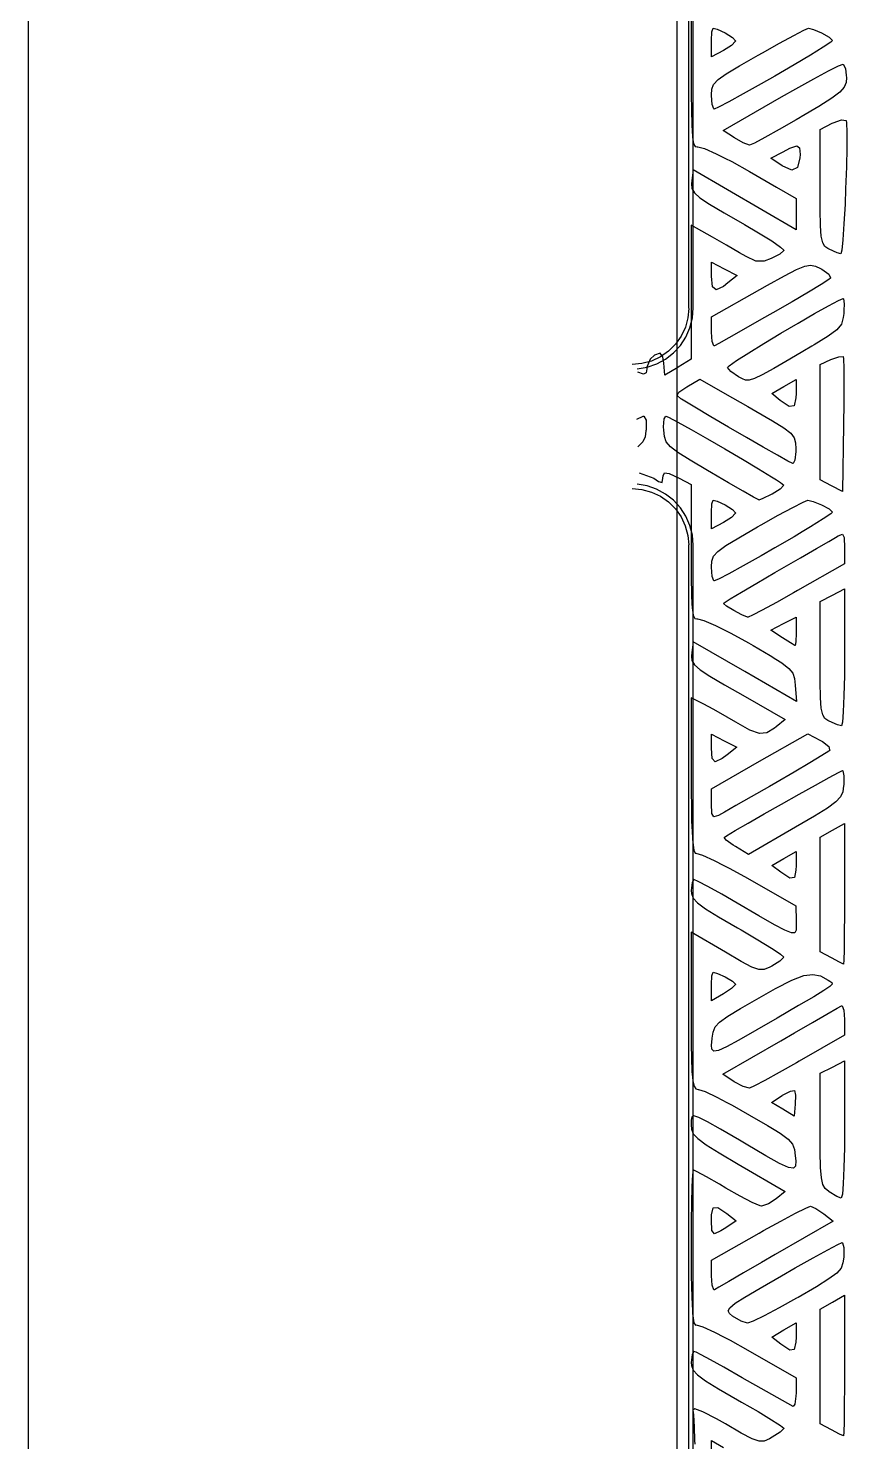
# Model space of a CAD drawing. Header units: millimetres. Extents: x 48 to 497, y 27 to 150.
# Drawn here: x 47.83 to 65.18, y 66.93 to 96.9 of the extents above; entities that cross this region are included whole.
import ezdxf

# ---------------------------------------------------------------- set-up
doc = ezdxf.new("R2010")
doc.units = ezdxf.units.MM
doc.layers.add('BLACK', color=20, linetype='Continuous')

msp = doc.modelspace()

# ---------------------------------------------------------------- linework, layer by layer
for p, q in [((47.827, 147.73), (47.827, 29.38)), ((61.577, 135.23), (61.577, 41.63))]:
    msp.add_line(p, q)
at = {"layer": 'BLACK', "linetype": 'Continuous'}
for p, q in [((61.828, 126.553), (61.828, 90.968)), ((61.828, 126.553), (61.828, 90.968)), ((61.928, 90.968), (61.928, 126.553)), ((61.928, 90.968), (61.928, 126.553)), ((61.884, 97.741), (61.884, 96.038)), ((62.312, 96.635), (62.325, 96.82)), ((62.325, 96.82), (62.35, 96.896)), ((62.35, 96.896), (62.438, 96.875)), ((62.438, 96.875), (62.604, 96.797)), ((62.604, 96.797), (62.758, 96.701)), ((64.06, 96.745), (64.275, 96.855)), ((64.275, 96.855), (64.371, 96.896)), ((64.371, 96.896), (64.475, 96.873)), ((64.475, 96.873), (64.65, 96.8)), ((64.65, 96.8), (64.809, 96.71)), ((62.312, 96.594), (62.312, 96.635)), ((62.312, 96.292), (62.312, 96.594)), ((62.742, 96.534), (62.568, 96.425)), ((62.824, 96.621), (62.742, 96.534)), ((62.758, 96.701), (62.825, 96.627)), ((62.825, 96.627), (62.824, 96.621)), ((63.393, 96.379), (63.756, 96.581)), ((63.756, 96.581), (64.06, 96.745)), ((64.682, 96.496), (64.414, 96.329)), ((64.842, 96.605), (64.682, 96.496)), ((64.809, 96.71), (64.877, 96.639)), ((64.87, 96.632), (64.842, 96.605)), ((64.877, 96.639), (64.87, 96.632)), ((62.568, 96.425), (62.312, 96.292)), ((62.905, 96.099), (63.306, 96.33)), ((63.306, 96.33), (63.393, 96.379)), ((64.414, 96.329), (64.065, 96.12)), ((61.884, 96.038), (61.884, 95.684)), ((62.455, 95.808), (62.629, 95.932)), ((62.629, 95.932), (62.905, 96.099)), ((64.065, 96.12), (63.657, 95.883)), ((64.483, 95.827), (64.794, 95.994)), ((64.794, 95.994), (65.01, 96.103)), ((65.01, 96.103), (65.105, 96.139)), ((65.105, 96.139), (65.108, 96.138)), ((65.108, 96.138), (65.157, 96.045)), ((65.157, 96.045), (65.173, 95.894)), ((61.884, 95.684), (61.886, 95.474)), ((62.312, 95.489), (62.32, 95.607)), ((62.32, 95.607), (62.36, 95.706)), ((62.36, 95.706), (62.455, 95.808)), ((63.368, 95.719), (62.989, 95.507)), ((63.657, 95.883), (63.368, 95.719)), ((63.798, 95.441), (64.102, 95.615)), ((64.102, 95.615), (64.483, 95.827)), ((65.131, 95.646), (65.037, 95.542)), ((65.169, 95.747), (65.131, 95.646)), ((65.177, 95.854), (65.169, 95.747)), ((65.173, 95.894), (65.177, 95.854)), ((61.886, 95.474), (61.888, 95.187)), ((62.312, 95.474), (62.312, 95.489)), ((62.328, 95.28), (62.312, 95.474)), ((62.679, 95.337), (62.466, 95.226)), ((62.562, 94.731), (63.798, 95.441)), ((62.989, 95.507), (62.679, 95.337)), ((64.865, 95.413), (64.592, 95.241)), ((65.037, 95.542), (64.865, 95.413)), ((61.888, 95.187), (61.897, 94.829)), ((62.367, 95.187), (62.328, 95.28)), ((62.374, 95.185), (62.367, 95.187)), ((62.466, 95.226), (62.374, 95.185)), ((64.193, 95.004), (64.112, 94.956)), ((64.218, 95.018), (64.193, 95.004)), ((64.592, 95.241), (64.218, 95.018)), ((61.897, 94.829), (61.903, 94.731)), ((61.903, 94.731), (61.911, 94.589)), ((62.8, 94.574), (62.562, 94.731)), ((63.75, 94.748), (63.445, 94.578)), ((64.112, 94.956), (63.75, 94.748)), ((64.621, 94.753), (64.872, 94.883)), ((64.621, 93.528), (64.621, 94.753)), ((64.872, 94.883), (64.894, 94.894)), ((64.894, 94.894), (65.071, 94.956)), ((65.071, 94.956), (65.167, 94.944)), ((65.167, 94.944), (65.176, 94.893)), ((65.176, 94.893), (65.182, 94.693)), ((61.911, 94.589), (61.934, 94.449)), ((61.934, 94.449), (61.966, 94.387)), ((62.988, 94.467), (62.8, 94.574)), ((63.119, 94.421), (62.988, 94.467)), ((63.124, 94.421), (63.119, 94.421)), ((63.226, 94.464), (63.124, 94.421)), ((63.445, 94.578), (63.226, 94.464)), ((63.979, 94.352), (64.124, 94.403)), ((64.124, 94.403), (64.182, 94.363)), ((65.182, 94.693), (65.182, 94.372)), ((61.966, 94.387), (62.01, 94.383)), ((62.01, 94.383), (62.022, 94.386)), ((62.022, 94.386), (62.164, 94.347)), ((62.164, 94.347), (62.415, 94.237)), ((62.415, 94.237), (62.6, 94.143)), ((62.6, 94.143), (62.745, 94.069)), ((63.572, 94.143), (63.836, 94.279)), ((63.815, 93.983), (63.572, 94.143)), ((63.836, 94.279), (63.979, 94.352)), ((64.19, 94.15), (64.14, 93.944)), ((64.182, 94.363), (64.192, 94.223)), ((64.192, 94.223), (64.19, 94.15)), ((65.182, 94.372), (65.174, 93.961)), ((61.927, 93.894), (61.898, 93.667)), ((64.108, 92.625), (61.927, 93.894)), ((62.745, 94.069), (63.122, 93.859)), ((63.122, 93.859), (63.691, 93.528)), ((64.019, 93.891), (63.815, 93.983)), ((64.14, 93.944), (64.019, 93.891)), ((65.174, 93.961), (65.159, 93.49)), ((61.898, 93.667), (61.891, 93.6)), ((61.891, 93.6), (61.9, 93.502)), ((61.9, 93.502), (61.952, 93.409)), ((63.691, 93.528), (64.108, 93.287)), ((64.622, 93.047), (64.621, 93.528)), ((61.952, 93.409), (62.068, 93.304)), ((62.068, 93.304), (62.271, 93.167)), ((64.108, 93.287), (64.108, 92.625)), ((65.159, 93.49), (65.146, 93.17)), ((62.271, 93.167), (62.58, 92.983)), ((62.58, 92.983), (63.017, 92.733)), ((64.628, 92.71), (64.622, 93.047)), ((65.146, 93.17), (65.123, 92.748)), ((62.333, 92.466), (61.884, 92.721)), ((61.884, 92.721), (61.884, 89.88)), ((63.017, 92.733), (63.312, 92.561)), ((64.643, 92.487), (64.628, 92.71)), ((65.123, 92.748), (65.1, 92.412)), ((62.63, 92.297), (62.333, 92.466)), ((63.312, 92.561), (63.591, 92.388)), ((63.591, 92.388), (63.781, 92.259)), ((64.672, 92.35), (64.643, 92.487)), ((64.718, 92.272), (64.672, 92.35)), ((65.1, 92.412), (65.077, 92.191)), ((62.91, 92.137), (62.63, 92.297)), ((63.047, 92.058), (62.91, 92.137)), ((63.255, 91.96), (63.047, 92.058)), ((63.582, 92.015), (63.429, 91.962)), ((63.763, 92.108), (63.582, 92.015)), ((63.85, 92.186), (63.763, 92.108)), ((63.781, 92.259), (63.851, 92.193)), ((63.851, 92.193), (63.85, 92.186)), ((64.785, 92.225), (64.718, 92.272)), ((64.813, 92.211), (64.785, 92.225)), ((64.979, 92.137), (64.813, 92.211)), ((65.057, 92.112), (64.979, 92.137)), ((65.077, 92.191), (65.057, 92.112)), ((62.312, 91.638), (62.312, 91.94)), ((62.312, 91.94), (62.585, 91.798)), ((62.585, 91.798), (62.859, 91.657)), ((63.429, 91.962), (63.255, 91.96)), ((63.864, 91.65), (64.119, 91.783)), ((64.119, 91.783), (64.294, 91.854)), ((64.294, 91.854), (64.417, 91.875)), ((64.417, 91.875), (64.518, 91.855)), ((64.518, 91.855), (64.625, 91.805)), ((64.625, 91.805), (64.654, 91.789)), ((64.654, 91.789), (64.802, 91.682)), ((62.333, 91.417), (62.312, 91.638)), ((62.411, 91.349), (62.333, 91.417)), ((62.567, 91.424), (62.411, 91.349)), ((62.661, 91.497), (62.567, 91.424)), ((62.859, 91.657), (62.661, 91.497)), ((63.342, 91.359), (63.499, 91.448)), ((63.499, 91.448), (63.864, 91.65)), ((64.642, 91.465), (64.373, 91.301)), ((64.804, 91.571), (64.642, 91.465)), ((64.802, 91.682), (64.836, 91.607)), ((64.839, 91.6), (64.804, 91.571)), ((64.836, 91.607), (64.839, 91.6)), ((62.316, 90.781), (63.342, 91.359)), ((64.373, 91.301), (64.022, 91.095)), ((64.794, 91.012), (65.006, 91.124)), ((65.006, 91.124), (65.105, 91.166)), ((65.105, 91.166), (65.112, 91.161)), ((65.112, 91.161), (65.126, 91.055)), ((61.832, 90.959), (61.814, 90.76)), ((61.832, 90.959), (61.814, 90.76)), ((61.828, 90.968), (61.832, 90.959)), ((61.828, 90.968), (61.832, 90.959)), ((61.91, 90.755), (61.928, 90.968)), ((61.91, 90.755), (61.928, 90.968)), ((63.617, 90.864), (63.372, 90.726)), ((64.022, 91.095), (63.617, 90.864)), ((64.155, 90.647), (64.5, 90.847)), ((64.5, 90.847), (64.794, 91.012)), ((65.118, 90.851), (65.108, 90.766)), ((65.12, 90.914), (65.118, 90.851)), ((65.126, 91.055), (65.12, 90.914)), ((61.76, 90.557), (61.672, 90.368)), ((61.76, 90.557), (61.672, 90.368)), ((61.814, 90.76), (61.76, 90.557)), ((61.814, 90.76), (61.76, 90.557)), ((61.772, 90.351), (61.858, 90.547)), ((61.772, 90.351), (61.858, 90.547)), ((61.858, 90.547), (61.91, 90.755)), ((61.858, 90.547), (61.91, 90.755)), ((62.314, 90.455), (62.316, 90.781)), ((62.994, 90.512), (62.684, 90.337)), ((63.372, 90.726), (62.994, 90.512)), ((63.787, 90.43), (64.155, 90.647)), ((64.974, 90.502), (64.792, 90.368)), ((65.068, 90.624), (64.974, 90.502)), ((65.108, 90.766), (65.068, 90.624)), ((61.672, 90.368), (61.552, 90.197)), ((61.672, 90.368), (61.552, 90.197)), ((61.655, 90.172), (61.772, 90.351)), ((61.655, 90.172), (61.772, 90.351)), ((62.327, 90.257), (62.314, 90.455)), ((62.363, 90.164), (62.327, 90.257)), ((62.469, 90.216), (62.376, 90.164)), ((62.684, 90.337), (62.469, 90.216)), ((63.103, 90.014), (63.426, 90.213)), ((63.426, 90.213), (63.787, 90.43)), ((64.792, 90.368), (64.492, 90.186)), ((61.109, 89.965), (61.012, 89.882)), ((61.233, 89.929), (61.043, 89.84)), ((61.233, 89.929), (61.043, 89.84)), ((61.227, 90.006), (61.109, 89.965)), ((61.282, 89.93), (61.227, 90.006)), ((61.404, 90.049), (61.233, 89.929)), ((61.404, 90.049), (61.233, 89.929)), ((61.301, 89.797), (61.282, 89.93)), ((61.341, 89.883), (61.51, 90.015)), ((61.341, 89.883), (61.51, 90.015)), ((61.552, 90.197), (61.404, 90.049)), ((61.552, 90.197), (61.404, 90.049)), ((61.51, 90.015), (61.655, 90.172)), ((61.51, 90.015), (61.655, 90.172)), ((62.376, 90.164), (62.363, 90.164)), ((62.848, 89.852), (63.103, 90.014)), ((64.254, 90.046), (63.977, 89.883)), ((64.444, 90.158), (64.254, 90.046)), ((64.492, 90.186), (64.444, 90.158)), ((64.846, 89.872), (65.012, 89.934)), ((65.012, 89.934), (65.104, 89.941)), ((65.104, 89.941), (65.112, 89.89)), ((60.841, 89.786), (60.632, 89.768)), ((60.841, 89.786), (60.632, 89.768)), ((60.739, 89.677), (60.951, 89.712)), ((60.739, 89.677), (60.951, 89.712)), ((60.875, 89.565), (60.755, 89.606)), ((61.043, 89.84), (60.841, 89.786)), ((61.043, 89.84), (60.841, 89.786)), ((60.943, 89.673), (60.929, 89.59)), ((61.012, 89.882), (60.943, 89.709)), ((60.943, 89.709), (60.943, 89.673)), ((60.951, 89.712), (61.153, 89.781)), ((60.951, 89.712), (61.153, 89.781)), ((61.153, 89.781), (61.341, 89.883)), ((61.153, 89.781), (61.341, 89.883)), ((61.328, 89.541), (61.301, 89.797)), ((61.602, 89.708), (61.328, 89.541)), ((61.606, 89.71), (61.602, 89.708)), ((61.884, 89.88), (61.606, 89.71)), ((62.654, 89.708), (62.69, 89.743)), ((62.722, 89.619), (62.654, 89.708)), ((62.69, 89.743), (62.848, 89.852)), ((62.885, 89.51), (62.722, 89.619)), ((63.633, 89.683), (63.39, 89.548)), ((63.977, 89.883), (63.633, 89.683)), ((64.621, 89.77), (64.846, 89.872)), ((64.621, 87.323), (64.621, 89.77)), ((65.112, 89.89), (65.119, 89.693)), ((65.119, 89.693), (65.122, 89.375)), ((60.929, 89.59), (60.875, 89.565)), ((61.793, 89.293), (62.066, 89.459)), ((62.066, 89.459), (62.599, 89.156)), ((62.888, 89.509), (62.885, 89.51)), ((62.969, 89.464), (62.888, 89.509)), ((63.037, 89.436), (62.969, 89.464)), ((63.115, 89.434), (63.037, 89.436)), ((63.225, 89.468), (63.115, 89.434)), ((63.39, 89.548), (63.225, 89.468)), ((63.849, 89.301), (64.108, 89.447)), ((64.108, 89.447), (64.108, 89.152)), ((65.122, 89.375), (65.121, 88.965)), ((61.585, 89.11), (61.623, 89.181)), ((61.662, 89.041), (61.585, 89.11)), ((61.623, 89.181), (61.793, 89.293)), ((61.681, 89.03), (61.662, 89.041)), ((61.958, 88.863), (61.681, 89.03)), ((62.599, 89.156), (63.084, 88.88)), ((63.591, 89.156), (63.849, 89.301)), ((63.773, 89.006), (63.591, 89.156)), ((63.963, 88.879), (63.773, 89.006)), ((64.106, 89.064), (64.067, 88.895)), ((64.108, 89.152), (64.106, 89.064)), ((62.299, 88.661), (61.958, 88.863)), ((63.084, 88.88), (63.256, 88.782)), ((63.256, 88.782), (63.611, 88.576)), ((64.067, 88.895), (63.963, 88.879)), ((65.121, 88.965), (65.115, 88.491)), ((60.735, 88.609), (60.869, 88.673)), ((60.869, 88.673), (60.882, 88.675)), ((60.882, 88.675), (60.926, 88.591)), ((60.926, 88.591), (60.927, 88.445)), ((60.927, 88.445), (60.928, 88.386)), ((61.297, 88.445), (61.308, 88.618)), ((61.301, 88.375), (61.297, 88.445)), ((61.308, 88.618), (61.349, 88.673)), ((61.349, 88.673), (61.402, 88.649)), ((61.402, 88.649), (61.6, 88.546)), ((61.6, 88.546), (61.885, 88.388)), ((62.675, 88.44), (62.299, 88.661)), ((63.057, 88.219), (62.675, 88.44)), ((63.611, 88.576), (63.85, 88.427)), ((63.85, 88.427), (63.995, 88.313)), ((65.115, 88.491), (65.091, 87.076)), ((60.856, 88.128), (60.754, 88.021)), ((60.905, 88.234), (60.856, 88.128)), ((60.925, 88.359), (60.905, 88.234)), ((60.928, 88.386), (60.925, 88.359)), ((61.318, 88.239), (61.301, 88.375)), ((61.357, 88.129), (61.318, 88.239)), ((61.445, 88.023), (61.357, 88.129)), ((61.885, 88.388), (62.228, 88.194)), ((62.228, 88.194), (62.6, 87.979)), ((63.413, 88.015), (63.057, 88.219)), ((63.995, 88.313), (64.071, 88.214)), ((64.071, 88.214), (64.099, 88.11)), ((64.099, 88.11), (64.105, 87.98)), ((61.604, 87.901), (61.445, 88.023)), ((61.859, 87.739), (61.604, 87.901)), ((62.6, 87.979), (62.97, 87.762)), ((63.716, 87.843), (63.413, 88.015)), ((63.935, 87.722), (63.716, 87.843)), ((64.104, 87.921), (64.084, 87.737)), ((64.105, 87.98), (64.104, 87.921)), ((62.233, 87.518), (61.859, 87.739)), ((62.312, 87.472), (62.233, 87.518)), ((62.97, 87.762), (63.31, 87.559)), ((63.31, 87.559), (63.589, 87.389)), ((64.04, 87.669), (63.935, 87.722)), ((64.043, 87.668), (64.04, 87.669)), ((64.084, 87.737), (64.043, 87.668)), ((60.95, 87.193), (60.739, 87.228)), ((60.95, 87.193), (60.739, 87.228)), ((60.783, 87.474), (61.095, 87.355)), ((61.095, 87.355), (61.193, 87.29)), ((61.193, 87.29), (61.27, 87.27)), ((61.27, 87.27), (61.285, 87.355)), ((61.285, 87.355), (61.287, 87.405)), ((61.287, 87.405), (61.318, 87.475)), ((61.318, 87.475), (61.42, 87.459)), ((61.42, 87.459), (61.632, 87.358)), ((61.632, 87.358), (61.884, 87.227)), ((61.884, 87.227), (61.884, 85.778)), ((62.676, 87.259), (62.312, 87.472)), ((62.983, 87.082), (62.676, 87.259)), ((63.589, 87.389), (63.693, 87.323)), ((63.693, 87.323), (63.779, 87.267)), ((63.849, 87.207), (63.77, 87.125)), ((63.779, 87.267), (63.849, 87.212)), ((63.849, 87.212), (63.849, 87.207)), ((64.856, 87.199), (64.621, 87.323)), ((60.632, 87.137), (60.84, 87.119)), ((60.632, 87.137), (60.84, 87.119)), ((60.84, 87.119), (61.042, 87.065)), ((60.84, 87.119), (61.042, 87.065)), ((61.152, 87.123), (60.95, 87.193)), ((61.152, 87.123), (60.95, 87.193)), ((61.042, 87.065), (61.232, 86.976)), ((61.042, 87.065), (61.232, 86.976)), ((61.34, 87.021), (61.152, 87.123)), ((61.34, 87.021), (61.152, 87.123)), ((61.232, 86.976), (61.403, 86.856)), ((61.232, 86.976), (61.403, 86.856)), ((61.509, 86.89), (61.34, 87.021)), ((61.509, 86.89), (61.34, 87.021)), ((63.205, 86.955), (62.983, 87.082)), ((63.315, 86.896), (63.205, 86.955)), ((63.406, 86.926), (63.321, 86.893)), ((63.579, 87.01), (63.406, 86.926)), ((63.599, 87.02), (63.579, 87.01)), ((63.77, 87.125), (63.599, 87.02)), ((65.091, 87.076), (64.856, 87.199)), ((61.403, 86.856), (61.551, 86.708)), ((61.403, 86.856), (61.551, 86.708)), ((61.654, 86.733), (61.509, 86.89)), ((61.654, 86.733), (61.509, 86.89)), ((61.551, 86.708), (61.671, 86.537)), ((61.551, 86.708), (61.671, 86.537)), ((61.771, 86.553), (61.654, 86.733)), ((61.771, 86.553), (61.654, 86.733)), ((62.312, 86.629), (62.325, 86.814)), ((62.312, 86.588), (62.312, 86.629)), ((62.325, 86.814), (62.35, 86.889)), ((62.35, 86.889), (62.438, 86.868)), ((62.438, 86.868), (62.604, 86.791)), ((62.604, 86.791), (62.758, 86.695)), ((62.824, 86.615), (62.742, 86.527)), ((62.758, 86.695), (62.825, 86.621)), ((62.825, 86.621), (62.824, 86.615)), ((63.321, 86.893), (63.315, 86.896)), ((63.73, 86.573), (64.036, 86.738)), ((64.036, 86.738), (64.255, 86.849)), ((64.255, 86.849), (64.357, 86.889)), ((64.357, 86.889), (64.468, 86.867)), ((64.468, 86.867), (64.648, 86.795)), ((64.648, 86.795), (64.808, 86.706)), ((64.808, 86.706), (64.87, 86.644)), ((64.877, 86.637), (64.842, 86.603)), ((64.87, 86.644), (64.877, 86.637)), ((61.671, 86.537), (61.759, 86.347)), ((61.671, 86.537), (61.759, 86.347)), ((61.759, 86.347), (61.814, 86.145)), ((61.759, 86.347), (61.814, 86.145)), ((61.857, 86.357), (61.771, 86.553)), ((61.857, 86.357), (61.771, 86.553)), ((61.91, 86.15), (61.857, 86.357)), ((61.91, 86.15), (61.857, 86.357)), ((62.312, 86.286), (62.312, 86.588)), ((62.568, 86.419), (62.312, 86.286)), ((62.742, 86.527), (62.568, 86.419)), ((62.894, 86.096), (63.292, 86.326)), ((63.292, 86.326), (63.367, 86.369)), ((63.367, 86.369), (63.73, 86.573)), ((64.414, 86.328), (64.238, 86.222)), ((64.682, 86.495), (64.414, 86.328)), ((64.842, 86.603), (64.682, 86.495)), ((61.814, 86.145), (61.831, 85.946)), ((61.814, 86.145), (61.831, 85.946)), ((61.927, 85.937), (61.91, 86.15)), ((61.927, 85.937), (61.91, 86.15)), ((62.622, 85.929), (62.894, 86.096)), ((64.065, 86.118), (63.657, 85.881)), ((64.238, 86.222), (64.065, 86.118)), ((64.542, 85.866), (64.8, 86.017)), ((64.8, 86.017), (64.941, 86.103)), ((64.941, 86.103), (65, 86.139)), ((65, 86.139), (65.093, 86.173)), ((65.093, 86.173), (65.128, 86.098)), ((65.128, 86.098), (65.134, 85.883)), ((61.831, 85.946), (61.827, 85.937)), ((61.831, 85.946), (61.827, 85.937)), ((61.827, 85.937), (61.827, 54.47)), ((61.827, 85.937), (61.827, 54.47)), ((61.884, 85.778), (61.885, 85.471)), ((61.927, 54.47), (61.927, 85.937)), ((61.927, 54.47), (61.927, 85.937)), ((62.358, 85.703), (62.451, 85.805)), ((62.451, 85.805), (62.622, 85.929)), ((63.368, 85.715), (62.989, 85.502)), ((63.657, 85.881), (63.368, 85.715)), ((64.201, 85.668), (64.542, 85.866)), ((65.134, 85.883), (65.134, 85.541)), ((61.885, 85.471), (61.886, 85.27)), ((62.312, 85.482), (62.32, 85.602)), ((62.312, 85.471), (62.312, 85.482)), ((62.328, 85.276), (62.312, 85.471)), ((62.32, 85.602), (62.358, 85.703)), ((62.989, 85.502), (62.68, 85.332)), ((63.659, 85.355), (63.808, 85.441)), ((63.808, 85.441), (64.201, 85.668)), ((65.134, 85.541), (64.139, 84.975)), ((61.886, 85.27), (61.892, 84.875)), ((62.367, 85.181), (62.328, 85.276)), ((62.374, 85.179), (62.367, 85.181)), ((62.466, 85.22), (62.374, 85.179)), ((62.68, 85.332), (62.466, 85.22)), ((62.951, 84.942), (63.275, 85.134)), ((63.275, 85.134), (63.659, 85.355)), ((61.892, 84.875), (61.901, 84.701)), ((62.711, 84.797), (62.951, 84.942)), ((64.05, 84.925), (63.69, 84.723)), ((64.139, 84.975), (64.05, 84.925)), ((64.621, 84.747), (64.877, 84.88)), ((64.877, 84.88), (65.134, 85.012)), ((65.134, 85.012), (65.134, 83.556)), ((61.901, 84.701), (61.906, 84.61)), ((61.906, 84.61), (61.928, 84.452)), ((62.568, 84.701), (62.583, 84.714)), ((62.634, 84.645), (62.568, 84.701)), ((62.583, 84.714), (62.711, 84.797)), ((62.787, 84.553), (62.634, 84.645)), ((62.958, 84.464), (62.787, 84.553)), ((63.391, 84.56), (63.181, 84.452)), ((63.69, 84.723), (63.391, 84.56)), ((64.621, 83.522), (64.621, 84.747)), ((61.928, 84.452), (61.961, 84.382)), ((61.961, 84.382), (62.007, 84.376)), ((62.007, 84.376), (62.017, 84.378)), ((62.017, 84.378), (62.154, 84.342)), ((62.154, 84.342), (62.401, 84.235)), ((62.401, 84.235), (62.597, 84.137)), ((63.08, 84.415), (62.958, 84.464)), ((63.092, 84.413), (63.08, 84.415)), ((63.181, 84.452), (63.092, 84.413)), ((63.572, 84.137), (63.84, 84.275)), ((63.84, 84.275), (64.108, 84.414)), ((64.108, 84.414), (64.108, 84.112)), ((62.597, 84.137), (62.726, 84.072)), ((62.726, 84.072), (63.097, 83.867)), ((63.818, 83.974), (63.572, 84.137)), ((63.989, 83.865), (63.818, 83.974)), ((64.107, 84.071), (64.1, 83.886)), ((64.108, 84.112), (64.107, 84.071)), ((61.898, 83.663), (61.891, 83.585)), ((61.927, 83.892), (61.898, 83.663)), ((63.022, 83.257), (61.927, 83.892)), ((63.097, 83.867), (63.196, 83.811)), ((63.196, 83.811), (63.561, 83.598)), ((64.082, 83.812), (63.989, 83.865)), ((64.086, 83.811), (64.082, 83.812)), ((64.1, 83.886), (64.086, 83.811)), ((61.891, 83.585), (61.901, 83.491)), ((61.901, 83.491), (61.955, 83.401)), ((61.955, 83.401), (62.073, 83.297)), ((63.561, 83.598), (63.682, 83.522)), ((63.682, 83.522), (63.807, 83.444)), ((63.807, 83.444), (63.958, 83.326)), ((63.958, 83.326), (64.04, 83.222)), ((64.622, 83.041), (64.621, 83.522)), ((65.134, 83.556), (65.132, 83.172)), ((62.073, 83.297), (62.277, 83.162)), ((62.277, 83.162), (62.589, 82.978)), ((64.117, 82.622), (63.022, 83.257)), ((64.04, 83.222), (64.076, 83.11)), ((64.076, 83.11), (64.091, 82.967)), ((64.628, 82.704), (64.622, 83.041)), ((65.132, 83.172), (65.123, 82.745)), ((62.589, 82.978), (63.028, 82.728)), ((63.028, 82.728), (63.88, 82.245)), ((64.091, 82.967), (64.117, 82.622)), ((65.123, 82.745), (65.109, 82.407)), ((62.14, 82.571), (61.884, 82.703)), ((61.884, 82.703), (61.884, 81.028)), ((62.361, 82.451), (62.14, 82.571)), ((62.649, 82.288), (62.361, 82.451)), ((64.643, 82.48), (64.628, 82.704)), ((64.672, 82.344), (64.643, 82.48)), ((62.828, 82.184), (62.649, 82.288)), ((63.126, 82.019), (62.828, 82.184)), ((63.88, 82.245), (63.685, 82.087)), ((64.718, 82.266), (64.672, 82.344)), ((64.785, 82.219), (64.718, 82.266)), ((64.813, 82.205), (64.785, 82.219)), ((64.985, 82.131), (64.813, 82.205)), ((65.07, 82.106), (64.985, 82.131)), ((65.091, 82.185), (65.07, 82.106)), ((65.109, 82.407), (65.091, 82.185)), ((62.312, 81.632), (62.312, 81.934)), ((62.312, 81.934), (62.583, 81.793)), ((63.33, 81.947), (63.126, 82.019)), ((63.489, 81.961), (63.33, 81.947)), ((63.335, 81.356), (64.357, 81.937)), ((63.648, 82.058), (63.489, 81.961)), ((63.685, 82.087), (63.648, 82.058)), ((64.357, 81.937), (64.627, 81.798)), ((62.328, 81.415), (62.312, 81.632)), ((62.583, 81.793), (62.854, 81.653)), ((62.854, 81.653), (62.647, 81.494)), ((64.627, 81.798), (64.669, 81.775)), ((64.803, 81.57), (64.657, 81.477)), ((64.669, 81.775), (64.806, 81.667)), ((64.823, 81.586), (64.803, 81.57)), ((64.806, 81.667), (64.82, 81.6)), ((64.82, 81.6), (64.823, 81.586)), ((62.313, 80.775), (63.335, 81.356)), ((62.395, 81.346), (62.328, 81.415)), ((62.541, 81.416), (62.395, 81.346)), ((62.647, 81.494), (62.541, 81.416)), ((64.403, 81.323), (64.067, 81.125)), ((64.657, 81.477), (64.403, 81.323)), ((61.884, 81.028), (61.885, 80.655)), ((64.067, 81.125), (63.68, 80.901)), ((64.52, 80.853), (64.809, 81.012)), ((64.809, 81.012), (65.01, 81.12)), ((65.01, 81.12), (65.093, 81.159)), ((65.093, 81.159), (65.101, 81.155)), ((65.101, 81.155), (65.123, 81.05)), ((65.123, 81.05), (65.119, 80.9)), ((61.885, 80.655), (61.889, 80.451)), ((62.312, 80.451), (62.313, 80.775)), ((63.542, 80.822), (63.159, 80.603)), ((63.68, 80.901), (63.542, 80.822)), ((63.8, 80.449), (64.174, 80.659)), ((64.174, 80.659), (64.52, 80.853)), ((65.097, 80.708), (65.05, 80.601)), ((65.116, 80.834), (65.097, 80.708)), ((65.118, 80.848), (65.116, 80.834)), ((65.119, 80.9), (65.118, 80.848)), ((61.889, 80.451), (61.894, 80.095)), ((62.322, 80.246), (62.312, 80.451)), ((62.83, 80.416), (62.587, 80.278)), ((63.159, 80.603), (62.83, 80.416)), ((63.43, 80.239), (63.8, 80.449)), ((64.774, 80.365), (64.497, 80.194)), ((64.95, 80.494), (64.774, 80.365)), ((65.05, 80.601), (64.95, 80.494)), ((61.894, 80.095), (61.909, 79.742)), ((62.366, 80.177), (62.322, 80.246)), ((62.461, 80.208), (62.366, 80.177)), ((62.587, 80.278), (62.461, 80.208)), ((62.817, 79.886), (63.092, 80.045)), ((63.092, 80.045), (63.43, 80.239)), ((64.497, 80.194), (64.096, 79.958)), ((64.878, 79.894), (65.134, 80.04)), ((65.134, 80.04), (65.134, 78.547)), ((61.909, 79.742), (61.911, 79.699)), ((62.58, 79.742), (62.636, 79.778)), ((62.624, 79.685), (62.58, 79.742)), ((62.636, 79.778), (62.817, 79.886)), ((64.096, 79.958), (63.101, 79.379)), ((64.621, 78.532), (64.622, 79.748)), ((64.622, 79.748), (64.878, 79.894)), ((61.911, 79.699), (61.937, 79.469)), ((61.937, 79.469), (61.97, 79.407)), ((62.773, 79.579), (62.624, 79.685)), ((62.825, 79.547), (62.773, 79.579)), ((63.101, 79.379), (62.825, 79.547)), ((63.852, 79.295), (64.108, 79.441)), ((64.108, 79.441), (64.108, 79.146)), ((61.97, 79.407), (61.986, 79.409)), ((61.986, 79.409), (62.126, 79.365)), ((62.126, 79.365), (62.374, 79.253)), ((62.374, 79.253), (62.577, 79.15)), ((62.577, 79.15), (62.703, 79.085)), ((63.597, 79.15), (63.852, 79.295)), ((63.788, 79.002), (63.597, 79.15)), ((64.108, 79.146), (64.106, 79.048)), ((61.94, 78.85), (61.902, 78.786)), ((62.032, 78.81), (61.94, 78.85)), ((62.703, 79.085), (63.081, 78.877)), ((63.081, 78.877), (64.106, 78.294)), ((63.976, 78.878), (63.788, 79.002)), ((64.072, 78.889), (63.976, 78.878)), ((64.106, 79.048), (64.072, 78.889)), ((61.902, 78.786), (61.885, 78.615)), ((61.885, 78.615), (61.889, 78.556)), ((61.889, 78.556), (61.924, 78.457)), ((62.24, 78.699), (62.032, 78.81)), ((62.533, 78.536), (62.24, 78.699)), ((62.86, 78.349), (62.533, 78.536)), ((64.621, 77.316), (64.621, 78.532)), ((65.134, 78.547), (65.133, 78.13)), ((61.924, 78.457), (62.016, 78.353)), ((62.016, 78.353), (62.188, 78.226)), ((62.188, 78.226), (62.463, 78.056)), ((63.319, 78.081), (62.86, 78.349)), ((64.106, 78.294), (64.107, 77.971)), ((62.463, 78.056), (62.866, 77.824)), ((63.65, 77.891), (63.319, 78.081)), ((64.107, 77.971), (64.109, 77.878)), ((65.133, 78.13), (65.13, 77.701)), ((62.61, 77.307), (61.884, 77.736)), ((61.884, 77.736), (61.884, 76.069)), ((62.866, 77.824), (62.944, 77.78)), ((62.944, 77.78), (63.298, 77.573)), ((63.873, 77.772), (63.65, 77.891)), ((64.01, 77.718), (63.873, 77.772)), ((64.081, 77.721), (64.01, 77.718)), ((64.107, 77.777), (64.081, 77.721)), ((64.109, 77.878), (64.107, 77.777)), ((65.13, 77.701), (65.125, 77.361)), ((63.298, 77.573), (63.585, 77.397)), ((63.585, 77.397), (63.706, 77.316)), ((63.706, 77.316), (63.778, 77.269)), ((64.856, 77.189), (64.621, 77.316)), ((65.125, 77.361), (65.119, 77.138)), ((62.944, 77.112), (62.61, 77.307)), ((63.168, 76.994), (62.944, 77.112)), ((63.767, 77.117), (63.593, 77.011)), ((63.848, 77.2), (63.767, 77.117)), ((63.778, 77.269), (63.849, 77.206)), ((63.849, 77.206), (63.848, 77.2)), ((65.026, 77.099), (64.856, 77.189)), ((65.112, 77.058), (65.026, 77.099)), ((65.119, 77.138), (65.112, 77.058)), ((65.112, 77.058), (65.112, 77.058)), ((62.312, 76.622), (62.325, 76.808)), ((62.325, 76.808), (62.35, 76.883)), ((62.35, 76.883), (62.441, 76.859)), ((62.441, 76.859), (62.605, 76.784)), ((62.605, 76.784), (62.758, 76.695)), ((63.319, 76.941), (63.168, 76.994)), ((63.434, 76.943), (63.319, 76.941)), ((63.549, 76.989), (63.434, 76.943)), ((63.593, 77.011), (63.549, 76.989)), ((64.018, 76.713), (64.271, 76.811)), ((64.271, 76.811), (64.464, 76.839)), ((64.464, 76.839), (64.626, 76.806)), ((64.626, 76.806), (64.789, 76.718)), ((64.789, 76.718), (64.825, 76.696)), ((62.312, 76.579), (62.312, 76.622)), ((62.312, 76.275), (62.312, 76.579)), ((62.568, 76.427), (62.312, 76.275)), ((62.74, 76.542), (62.568, 76.427)), ((62.823, 76.625), (62.74, 76.542)), ((62.758, 76.695), (62.825, 76.632)), ((62.825, 76.632), (62.823, 76.625)), ((63.327, 76.344), (63.675, 76.538)), ((63.675, 76.538), (64.018, 76.713)), ((64.7, 76.495), (64.486, 76.365)), ((64.823, 76.58), (64.7, 76.495)), ((64.868, 76.627), (64.823, 76.58)), ((64.825, 76.696), (64.867, 76.666)), ((64.867, 76.666), (64.873, 76.632)), ((64.873, 76.632), (64.868, 76.627)), ((62.659, 75.953), (62.931, 76.118)), ((62.931, 76.118), (63.327, 76.344)), ((64.16, 76.175), (63.706, 75.912)), ((64.486, 76.365), (64.16, 76.175)), ((64.763, 75.997), (64.978, 76.12)), ((64.978, 76.12), (65.07, 76.173)), ((65.07, 76.173), (65.084, 76.173)), ((65.084, 76.173), (65.119, 76.079)), ((61.884, 76.069), (61.885, 75.501)), ((62.391, 75.723), (62.487, 75.828)), ((62.487, 75.828), (62.659, 75.953)), ((63.706, 75.912), (63.273, 75.66)), ((64.074, 75.598), (64.453, 75.818)), ((64.453, 75.818), (64.763, 75.997)), ((65.119, 76.079), (65.134, 75.882)), ((65.134, 75.882), (65.134, 75.88)), ((65.134, 75.88), (65.134, 75.55)), ((62.328, 75.484), (62.347, 75.616)), ((62.347, 75.616), (62.391, 75.723)), ((63.273, 75.66), (62.896, 75.444)), ((63.782, 75.429), (64.074, 75.598)), ((65.134, 75.55), (64.172, 74.998)), ((61.885, 75.501), (61.887, 75.34)), ((61.887, 75.34), (61.89, 75.073)), ((62.316, 75.34), (62.327, 75.471)), ((62.322, 75.251), (62.316, 75.34)), ((62.364, 75.211), (62.322, 75.251)), ((62.327, 75.471), (62.328, 75.484)), ((62.46, 75.226), (62.364, 75.211)), ((62.631, 75.301), (62.46, 75.226)), ((62.557, 74.722), (63.782, 75.429)), ((62.896, 75.444), (62.631, 75.301)), ((61.89, 75.073), (61.9, 74.773)), ((64.115, 74.966), (63.753, 74.76)), ((64.172, 74.998), (64.115, 74.966)), ((64.877, 74.874), (65.134, 75.006)), ((65.134, 75.006), (65.134, 73.55)), ((61.9, 74.773), (61.904, 74.722)), ((61.904, 74.722), (61.917, 74.578)), ((62.798, 74.562), (62.557, 74.722)), ((63.753, 74.76), (63.447, 74.591)), ((64.621, 74.741), (64.877, 74.874)), ((64.621, 73.551), (64.621, 74.741)), ((61.917, 74.578), (61.944, 74.466)), ((61.944, 74.466), (61.982, 74.414)), ((61.982, 74.414), (62.034, 74.401)), ((62.034, 74.401), (62.039, 74.401)), ((62.039, 74.401), (62.179, 74.352)), ((62.179, 74.352), (62.428, 74.234)), ((62.986, 74.459), (62.798, 74.562)), ((63.118, 74.423), (62.986, 74.459)), ((63.124, 74.424), (63.118, 74.423)), ((63.227, 74.473), (63.124, 74.424)), ((63.447, 74.591), (63.227, 74.473)), ((63.821, 74.276), (63.987, 74.363)), ((63.987, 74.363), (64.078, 74.376)), ((64.078, 74.376), (64.099, 74.275)), ((62.428, 74.234), (62.641, 74.123)), ((62.641, 74.123), (62.755, 74.063)), ((62.755, 74.063), (63.124, 73.856)), ((63.588, 74.123), (63.812, 74.27)), ((63.826, 73.978), (63.588, 74.123)), ((63.812, 74.27), (63.821, 74.276)), ((64.092, 74.083), (64.065, 73.832)), ((64.099, 74.275), (64.092, 74.083)), ((61.896, 73.816), (61.883, 73.749)), ((61.883, 73.749), (61.884, 73.645)), ((61.943, 73.837), (61.896, 73.816)), ((62.047, 73.805), (61.943, 73.837)), ((62.228, 73.714), (62.047, 73.805)), ((63.124, 73.856), (63.502, 73.636)), ((64.065, 73.832), (63.826, 73.978)), ((61.884, 73.645), (61.89, 73.559)), ((61.89, 73.559), (61.929, 73.46)), ((61.929, 73.46), (62.024, 73.356)), ((62.508, 73.554), (62.228, 73.714)), ((62.91, 73.32), (62.508, 73.554)), ((63.502, 73.636), (63.64, 73.551)), ((63.64, 73.551), (63.77, 73.47)), ((63.77, 73.47), (63.938, 73.345)), ((64.622, 73.076), (64.621, 73.551)), ((65.134, 73.548), (65.132, 73.166)), ((65.134, 73.55), (65.134, 73.548)), ((62.024, 73.356), (62.199, 73.226)), ((62.199, 73.226), (62.477, 73.053)), ((63.049, 73.238), (62.91, 73.32)), ((63.467, 72.994), (63.049, 73.238)), ((63.938, 73.345), (64.031, 73.238)), ((64.031, 73.238), (64.074, 73.128)), ((64.074, 73.128), (64.092, 72.991)), ((65.132, 73.166), (65.123, 72.739)), ((62.477, 73.053), (62.881, 72.815)), ((63.759, 72.831), (63.467, 72.994)), ((63.947, 72.744), (63.759, 72.831)), ((64.092, 72.991), (64.1, 72.884)), ((64.1, 72.884), (64.096, 72.775)), ((64.629, 72.743), (64.622, 73.076)), ((61.91, 72.588), (61.9, 72.344)), ((61.923, 72.691), (61.91, 72.588)), ((61.924, 72.693), (61.923, 72.691)), ((62.011, 72.652), (61.924, 72.693)), ((62.209, 72.543), (62.011, 72.652)), ((62.482, 72.387), (62.209, 72.543)), ((62.881, 72.815), (63.877, 72.237)), ((64.052, 72.727), (63.947, 72.744)), ((64.096, 72.775), (64.052, 72.727)), ((64.646, 72.522), (64.629, 72.743)), ((64.678, 72.384), (64.646, 72.522)), ((65.123, 72.739), (65.108, 72.399)), ((61.9, 72.344), (61.891, 71.984)), ((62.616, 72.308), (62.482, 72.387)), ((62.92, 72.135), (62.616, 72.308)), ((63.877, 72.237), (63.684, 72.08)), ((64.728, 72.298), (64.678, 72.384)), ((64.8, 72.235), (64.728, 72.298)), ((64.811, 72.227), (64.8, 72.235)), ((64.975, 72.128), (64.811, 72.227)), ((65.108, 72.399), (65.089, 72.175)), ((61.891, 71.984), (61.887, 71.624)), ((63.177, 72.002), (62.92, 72.135)), ((63.345, 71.93), (63.177, 72.002)), ((63.378, 71.923), (63.345, 71.93)), ((63.522, 71.973), (63.378, 71.923)), ((63.684, 72.08), (63.522, 71.973)), ((64.312, 71.882), (64.412, 71.921)), ((64.412, 71.921), (64.524, 71.877)), ((65.067, 72.094), (64.975, 72.128)), ((65.089, 72.175), (65.067, 72.094)), ((61.887, 71.624), (61.886, 71.534)), ((62.312, 71.624), (62.314, 71.737)), ((62.321, 71.408), (62.312, 71.624)), ((62.314, 71.737), (62.349, 71.887)), ((62.349, 71.887), (62.449, 71.893)), ((62.449, 71.893), (62.64, 71.765)), ((62.64, 71.765), (62.841, 71.611)), ((63.786, 71.609), (64.093, 71.773)), ((64.093, 71.773), (64.312, 71.882)), ((64.524, 71.877), (64.694, 71.764)), ((64.694, 71.764), (64.896, 71.609)), ((61.886, 71.534), (61.884, 71.02)), ((62.312, 70.779), (63.322, 71.351)), ((62.376, 71.34), (62.321, 71.408)), ((62.513, 71.399), (62.376, 71.34)), ((62.622, 71.468), (62.513, 71.399)), ((62.841, 71.611), (62.622, 71.468)), ((63.322, 71.351), (63.42, 71.407)), ((63.42, 71.407), (63.786, 71.609)), ((64.895, 71.609), (63.668, 70.899)), ((64.896, 71.609), (64.895, 71.609)), ((64.779, 71), (64.992, 71.113)), ((64.992, 71.113), (65.083, 71.153)), ((65.083, 71.153), (65.092, 71.149)), ((65.092, 71.149), (65.12, 71.045)), ((65.12, 71.045), (65.118, 70.843)), ((61.884, 71.02), (61.886, 70.499)), ((62.312, 70.448), (62.312, 70.779)), ((63.372, 70.728), (62.992, 70.509)), ((63.668, 70.899), (63.372, 70.728)), ((64.091, 70.617), (64.47, 70.83)), ((64.47, 70.83), (64.779, 71)), ((65.102, 70.724), (65.061, 70.613)), ((65.118, 70.843), (65.102, 70.724)), ((61.886, 70.499), (61.887, 70.448)), ((61.887, 70.448), (61.896, 69.992)), ((62.326, 70.248), (62.312, 70.448)), ((62.992, 70.509), (62.682, 70.33)), ((63.345, 70.188), (63.796, 70.448)), ((63.796, 70.448), (64.091, 70.617)), ((64.97, 70.507), (64.804, 70.382)), ((65.061, 70.613), (64.97, 70.507)), ((62.362, 70.153), (62.326, 70.248)), ((62.376, 70.153), (62.362, 70.153)), ((62.468, 70.206), (62.376, 70.153)), ((62.682, 70.33), (62.468, 70.206)), ((63.025, 69.998), (63.345, 70.188)), ((64.539, 70.217), (64.15, 69.99)), ((64.804, 70.382), (64.539, 70.217)), ((61.896, 69.992), (61.911, 69.705)), ((62.706, 69.771), (62.818, 69.864)), ((62.818, 69.864), (63.025, 69.998)), ((64.115, 69.97), (63.75, 69.766)), ((64.15, 69.99), (64.115, 69.97)), ((64.622, 69.742), (64.878, 69.888)), ((64.878, 69.888), (65.134, 70.034)), ((65.134, 70.034), (65.134, 68.541)), ((61.911, 69.705), (61.914, 69.645)), ((61.914, 69.645), (61.94, 69.451)), ((62.671, 69.705), (62.706, 69.771)), ((62.696, 69.651), (62.671, 69.705)), ((62.762, 69.595), (62.696, 69.651)), ((62.947, 69.484), (62.762, 69.595)), ((63.435, 69.6), (63.201, 69.488)), ((63.75, 69.766), (63.435, 69.6)), ((64.621, 68.526), (64.622, 69.742)), ((61.94, 69.451), (61.975, 69.403)), ((61.975, 69.403), (61.991, 69.406)), ((61.991, 69.406), (62.131, 69.363)), ((62.131, 69.363), (62.38, 69.251)), ((62.38, 69.251), (62.583, 69.147)), ((63.081, 69.447), (62.947, 69.484)), ((63.201, 69.488), (63.081, 69.447)), ((63.591, 69.147), (63.849, 69.3)), ((63.849, 69.3), (64.108, 69.453)), ((64.108, 69.453), (64.108, 69.148)), ((62.583, 69.147), (62.708, 69.083)), ((62.708, 69.083), (63.086, 68.874)), ((63.785, 68.998), (63.591, 69.147)), ((63.974, 68.873), (63.785, 68.998)), ((64.105, 69.041), (64.071, 68.883)), ((64.108, 69.148), (64.105, 69.041)), ((61.902, 68.78), (61.885, 68.609)), ((61.939, 68.844), (61.902, 68.78)), ((61.987, 68.827), (61.939, 68.844)), ((62.099, 68.771), (61.987, 68.827)), ((62.291, 68.667), (62.099, 68.771)), ((62.576, 68.509), (62.291, 68.667)), ((63.086, 68.874), (64.107, 68.288)), ((64.071, 68.883), (63.974, 68.873)), ((61.885, 68.609), (61.888, 68.549)), ((61.888, 68.549), (61.924, 68.45)), ((61.924, 68.45), (62.016, 68.347)), ((62.016, 68.347), (62.188, 68.22)), ((62.968, 68.287), (62.576, 68.509)), ((64.621, 67.31), (64.621, 68.526)), ((65.134, 68.541), (65.133, 68.124)), ((62.188, 68.22), (62.464, 68.05)), ((62.464, 68.05), (62.868, 67.818)), ((63.481, 67.995), (62.968, 68.287)), ((64.107, 68.288), (64.108, 67.963)), ((65.133, 68.124), (65.13, 67.695)), ((62.868, 67.818), (62.948, 67.772)), ((62.948, 67.772), (63.301, 67.568)), ((64.043, 67.674), (63.481, 67.995)), ((64.106, 67.896), (64.084, 67.724)), ((64.108, 67.963), (64.106, 67.896)), ((61.958, 67.626), (61.917, 67.599)), ((61.917, 67.599), (61.932, 67.497)), ((61.932, 67.497), (61.947, 67.246)), ((62.129, 67.562), (61.958, 67.626)), ((62.42, 67.413), (62.129, 67.562)), ((63.301, 67.568), (63.588, 67.396)), ((64.084, 67.724), (64.043, 67.674)), ((65.13, 67.695), (65.125, 67.355)), ((61.947, 67.246), (61.956, 66.955)), ((62.609, 67.306), (62.42, 67.413)), ((62.947, 67.113), (62.609, 67.306)), ((63.588, 67.396), (63.722, 67.31)), ((63.77, 67.135), (63.602, 67.024)), ((63.722, 67.31), (63.78, 67.273)), ((63.85, 67.212), (63.77, 67.135)), ((63.78, 67.273), (63.851, 67.216)), ((63.851, 67.216), (63.85, 67.212)), ((64.856, 67.183), (64.621, 67.31)), ((65.026, 67.093), (64.856, 67.183)), ((65.119, 67.132), (65.112, 67.052)), ((65.125, 67.355), (65.119, 67.132)), ((61.956, 66.955), (61.959, 66.881)), ((62.312, 66.287), (62.312, 66.955)), ((62.312, 66.955), (62.568, 66.809)), ((63.174, 66.994), (62.947, 67.113)), ((63.325, 66.941), (63.174, 66.994)), ((63.435, 66.943), (63.325, 66.941)), ((63.542, 66.989), (63.435, 66.943)), ((63.602, 67.024), (63.542, 66.989)), ((65.112, 67.052), (65.026, 67.093)), ((65.112, 67.052), (65.112, 67.052))]:
    msp.add_line(p, q, dxfattribs=at)

doc.saveas('drawing.dxf')
